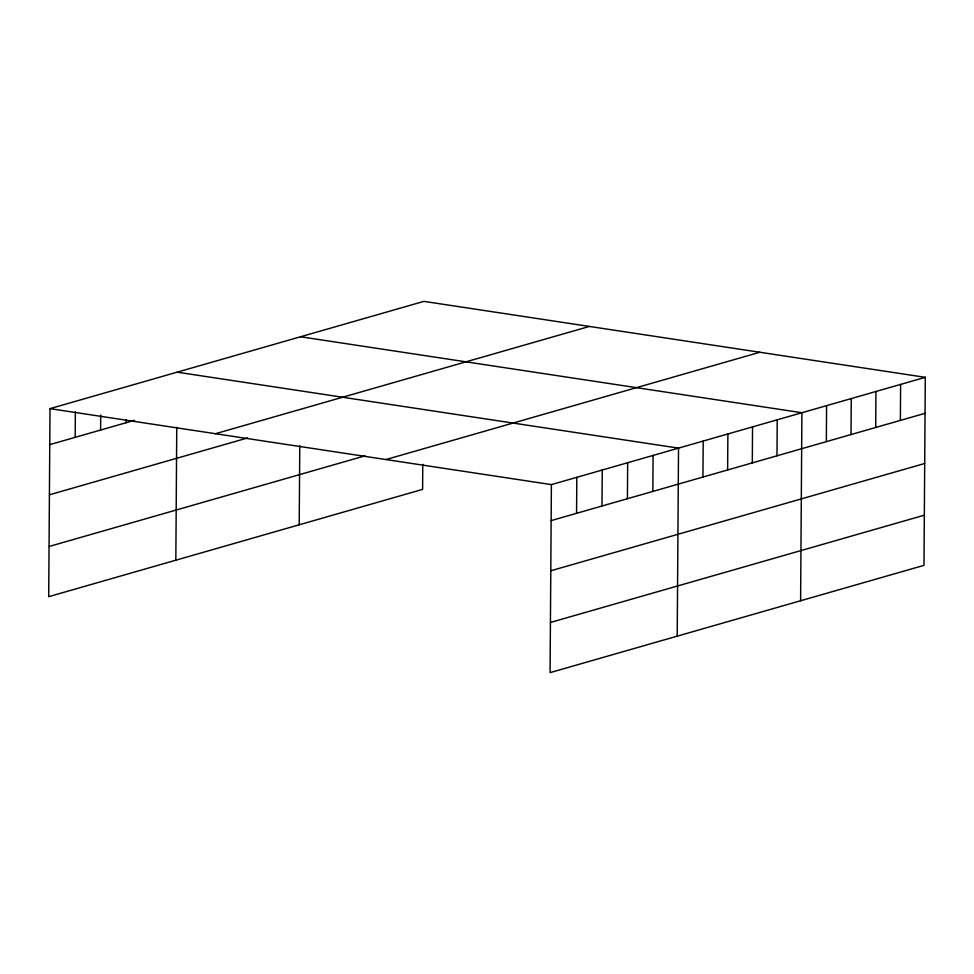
<?xml version="1.0" encoding="UTF-8"?>
<svg xmlns="http://www.w3.org/2000/svg" width="974" height="974" viewBox="0 0 974 974"><rect width="100%" height="100%" fill="white"/><g stroke="black" fill="none" stroke-linecap="round" stroke-linejoin="round"><path stroke-width="1.46" d="M925.3 377.328L551.394 484.614L550.079 672.632L923.985 565.358L925.3 377.328L423.921 301.368L50.015 408.642L48.7 596.672L422.606 489.386L422.777 464.306M75.193 437.338L75.363 411.844M100.614 430.045L100.712 415.046M126.036 422.74L126.06 419.745M175.831 560.196L176.757 427.343M299.213 524.791L299.773 445.727M576.571 513.298L576.815 477.321M601.993 506.005L602.249 470.016M627.414 498.712L627.67 462.723M652.848 491.42L653.091 455.43M677.21 636.168L678.525 448.137L177.146 372.165M702.948 477.041L703.204 441.052M727.627 469.967L727.882 433.978M752.305 462.881L752.549 426.892M776.984 455.795L777.228 419.818M800.604 600.763L801.906 412.733L300.528 336.761M826.342 441.636L826.585 405.659M851.02 434.562L851.264 398.573M875.699 427.476L875.943 391.487M900.366 420.403L900.621 384.413M49.759 444.631L134.509 420.318M215.473 433.71L589.38 326.436M49.406 494.804L247.664 437.923M49.053 546.499L364.897 455.881M385.935 459.545L759.842 352.259M551.138 520.603L925.044 413.317M550.797 570.776L924.703 463.49M550.432 622.459L924.338 515.185M50.015 408.642L551.394 484.614"/></g></svg>
